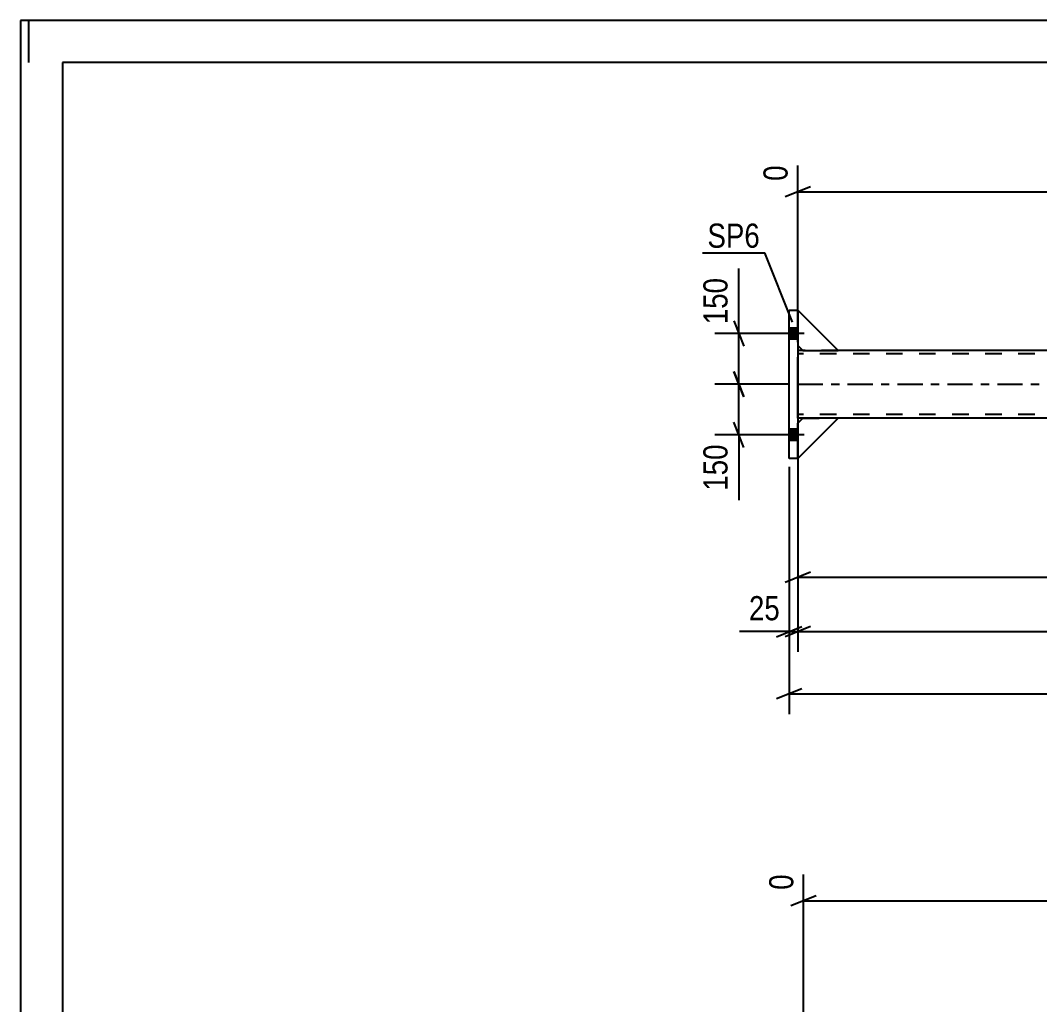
# Model space of a CAD drawing. Header units: millimetres. Extents: x -93 to 748, y -457 to 137.
# Drawn here: x -92.8 to 28, y 20.3 to 137 of the extents above; entities that cross this region are included whole.
import ezdxf

# ---------------------------------------------------------------- set-up
doc = ezdxf.new("R2010")
doc.units = ezdxf.units.MM
doc.linetypes.add('DXK_LINE_DOT2', pattern=[3.9198, 1.9599, -1.9599])
doc.linetypes.add('DXK_LINE_DOT3', pattern=[5.9187, 2.979, -0.9799, 0.9799, -0.9799])
doc.styles.add('Arial Narrow', font='ARIALN.TTF', dxfattribs={"height": 0.2})

# ---------------------------------------------------------------- blocks, each defined once
blk = doc.blocks.new('Unknown-761532223-1162')
at = {"color": 5, "linetype": 'Continuous'}
for p, q in [((748.16, 136.96), (-92.84, 136.96)), ((-92.84, 136.96), (-92.84, -457.04)), ((-91.84, 131.96), (-91.84, 136.96)), ((743.16, 131.96), (-87.84, 131.96)), ((-87.84, 131.96), (-87.84, -452.04))]:
    blk.add_line(p, q, dxfattribs=at)
blk = doc.blocks.new('Part-761532223-5161 - 5087')
at = {"color": 7, "linetype": 'DXK_LINE_DOT2'}
for p, q in [((4.12, 97.84), (-0.68, 102.64)), ((-0.68, 102.64), (-0.68, 98.44)), ((-0.68, 98.44), (-0.08, 97.84)), ((-0.08, 97.84), (4.12, 97.84))]:
    blk.add_line(p, q, dxfattribs=at)
blk = doc.blocks.new('Bolt-761532223-5122 - 5087')
at = {"linetype": 'Continuous'}
for points in [[(-1.68, 100.5), (-1.68, 99.18), (-0.68, 99.18), (-0.68, 100.5)], [(-1.68, 100.5), (-1.68, 99.18), (-0.68, 99.18), (-0.68, 100.5)], [(-1.68, 88.5), (-1.68, 87.18), (-0.68, 87.18), (-0.68, 88.5)], [(-1.68, 88.5), (-1.68, 87.18), (-0.68, 87.18), (-0.68, 88.5)]]:
    blk.add_hatch(color=1, dxfattribs=at).paths.add_polyline_path(points)
at = {"color": 1, "linetype": 'Continuous'}
for p, q in [((-0.68, 100.5), (-1.68, 100.5)), ((-0.68, 100.5), (-1.68, 100.5)), ((0.08, 99.84), (-4.68, 99.84)), ((0.08, 99.84), (-4.68, 99.84)), ((-0.68, 99.18), (-1.68, 99.18)), ((-0.68, 99.18), (-1.68, 99.18)), ((-0.68, 88.5), (-1.68, 88.5)), ((-0.68, 88.5), (-1.68, 88.5)), ((0.08, 87.84), (-4.68, 87.84)), ((0.08, 87.84), (-4.68, 87.84)), ((-0.68, 87.18), (-1.68, 87.18)), ((-0.68, 87.18), (-1.68, 87.18))]:
    blk.add_line(p, q, dxfattribs=at)
blk = doc.blocks.new('Part-761532223-5155 - 5087')
at = {"color": 7, "linetype": 'DXK_LINE_DOT2'}
for p, q in [((4.12, 97.84), (-0.68, 102.64)), ((-0.68, 102.64), (-0.68, 98.44)), ((-0.68, 98.44), (-0.08, 97.84)), ((-0.08, 97.84), (4.12, 97.84))]:
    blk.add_line(p, q, dxfattribs=at)
blk = doc.blocks.new('Part-761532223-5158 - 5087')
at = {"color": 2, "linetype": 'Continuous'}
for p, q in [((4.12, 97.84), (-0.68, 102.64)), ((-0.68, 102.64), (-0.68, 98.44)), ((-0.68, 98.44), (-0.08, 97.84)), ((-0.08, 97.84), (4.12, 97.84))]:
    blk.add_line(p, q, dxfattribs=at)
blk = doc.blocks.new('Part-761532223-5164 - 5087')
at = {"color": 7, "linetype": 'DXK_LINE_DOT2'}
for p, q in [((-0.68, 89.24), (-0.08, 89.84)), ((4.12, 89.84), (-0.68, 85.04)), ((-0.08, 89.84), (4.12, 89.84)), ((-0.68, 85.04), (-0.68, 89.24))]:
    blk.add_line(p, q, dxfattribs=at)
blk = doc.blocks.new('Part-761532223-5167 - 5087')
at = {"color": 2, "linetype": 'Continuous'}
for p, q in [((-0.68, 89.24), (-0.08, 89.84)), ((4.12, 89.84), (-0.68, 85.04)), ((4.12, 89.84), (-0.08, 89.84)), ((-0.68, 85.04), (-0.68, 89.24))]:
    blk.add_line(p, q, dxfattribs=at)
blk = doc.blocks.new('Part-761532223-5170 - 5087')
at = {"color": 7, "linetype": 'DXK_LINE_DOT2'}
for p, q in [((-0.68, 89.24), (-0.08, 89.84)), ((4.12, 89.84), (-0.68, 85.04)), ((-0.08, 89.84), (4.12, 89.84)), ((-0.68, 85.04), (-0.68, 89.24))]:
    blk.add_line(p, q, dxfattribs=at)
blk = doc.blocks.new('Part-761532223-5176 - 5087')
at = {"color": 2, "linetype": 'Continuous'}
for p, q in [((-0.08, 97.84), (-0.68, 97.84)), ((-0.68, 90.64), (-0.68, 97.04)), ((216.32, 97.84), (4.12, 97.84)), ((-0.08, 89.84), (-0.68, 89.84)), ((216.32, 89.84), (4.12, 89.84))]:
    blk.add_line(p, q, dxfattribs=at)
at = {"color": 7, "linetype": 'DXK_LINE_DOT2'}
for p, q in [((-0.68, 97.84), (-0.68, 97.04)), ((-0.68, 97.84), (-0.68, 97.6)), ((717.32, 97.44), (-0.68, 97.44)), ((4.12, 97.84), (-0.08, 97.84)), ((-0.68, 89.84), (-0.68, 90.64)), ((717.32, 90.24), (-0.68, 90.24)), ((4.12, 89.84), (-0.08, 89.84))]:
    blk.add_line(p, q, dxfattribs=at)
at = {"color": 7, "linetype": 'DXK_LINE_DOT3'}
blk.add_line((-0.68, 93.84), (717.32, 93.84), dxfattribs=at)
blk = doc.blocks.new('Part-761532223-5230 - 5087')
at = {"color": 2, "linetype": 'Continuous'}
for p, q in [((-1.68, 85.04), (-1.68, 102.64)), ((-1.68, 102.64), (-0.68, 102.64)), ((-0.68, 102.64), (-0.68, 85.04)), ((-0.68, 85.04), (-1.68, 85.04))]:
    blk.add_line(p, q, dxfattribs=at)
blk = doc.blocks.new('StraightDimension-761532223-21696 - 1399')
at = {"color": 7, "linetype": 'Continuous'}
for p, q in [((88.42, -5), (88.42, 41.24)), ((0, 7), (0, 35.76)), ((1.5, 33.23), (-1.5, 32.03)), ((0, 32.63), (88.42, 32.63)), ((86.92, 32.03), (89.92, 33.23))]:
    blk.add_line(p, q, dxfattribs=at)
at = {"color": 0}
blk.add_wipeout([(48.46, 33.38), (48.46, 37.58), (39.95, 37.58), (39.95, 33.38)], dxfattribs=at)
at = {"color": 3, "style": 'Arial Narrow'}
blk.add_text('2210', height=2.863, dxfattribs=at).set_placement((40.55, 33.98))
at = {"color": 0, "linetype": 'Continuous'}
for points in [[(87.82, 41.84), (83.62, 41.84), (83.62, 33.33), (87.82, 33.33)], [(-0.6, 36.36), (-4.8, 36.36), (-4.8, 33.33), (-0.6, 33.33)]]:
    blk.add_wipeout(points, dxfattribs=at)
at = {"color": 3, "linetype": 'Continuous', "style": 'Arial Narrow'}
for s, height, p in [('2210', 2.863, (87.22, 33.93)), ('0', 2.86, (-1.2, 33.93))]:
    blk.add_text(s, height=height, rotation=90.0002, dxfattribs=at).set_placement(p)
blk = doc.blocks.new('StraightDimension-761532223-13245 - 5087')
at = {"color": 7, "linetype": 'Continuous'}
for p, q in [((-1.68, 84.04), (-1.68, 62.12)), ((-0.68, 84.04), (-0.68, 62.12)), ((-1.68, 64.52), (-7.58, 64.52)), ((-1.68, 64.52), (-7.58, 64.52)), ((-3.18, 63.92), (-0.18, 65.12)), ((0.82, 65.12), (-2.18, 63.92)), ((-1.68, 64.52), (-0.68, 64.52))]:
    blk.add_line(p, q, dxfattribs=at)
at = {"color": 0}
blk.add_wipeout([(-2.2, 65.27), (-2.2, 69.47), (-7.06, 69.47), (-7.06, 65.27)], dxfattribs=at)
at = {"color": 3, "style": 'Arial Narrow'}
blk.add_text('25', height=2.863, dxfattribs=at).set_placement((-6.46, 65.87))
blk = doc.blocks.new('StraightDimension-761532223-5435 - 5087')
at = {"color": 7, "linetype": 'Continuous'}
for p, q in [((-0.68, 98.84), (-0.68, 119.77)), ((0.82, 117.25), (-2.18, 116.05)), ((-0.68, 116.65), (216.32, 116.65))]:
    blk.add_line(p, q, dxfattribs=at)
at = {"color": 0, "linetype": 'Continuous'}
blk.add_wipeout([(-1.28, 120.37), (-5.48, 120.37), (-5.48, 117.35), (-1.28, 117.35)], dxfattribs=at)
at = {"color": 3, "linetype": 'Continuous', "style": 'Arial Narrow'}
blk.add_text('0', height=2.86, rotation=90.0002, dxfattribs=at).set_placement((-1.88, 117.95))
blk = doc.blocks.new('StraightDimension-761532223-13244 - 5087')
at = {"color": 7, "linetype": 'Continuous'}
for p, q in [((-0.68, 84.04), (-0.68, 62.12)), ((0.82, 65.12), (-2.18, 63.92)), ((-0.68, 64.52), (717.32, 64.52))]:
    blk.add_line(p, q, dxfattribs=at)
blk = doc.blocks.new('StraightDimension-761532223-13353 - 5087')
at = {"color": 7, "linetype": 'Continuous'}
for p, q in [((-7.65, 99.84), (-7.65, 107.57)), ((-7.65, 99.84), (-7.65, 107.57)), ((-8.25, 101.34), (-7.05, 98.34)), ((-2.68, 99.84), (-10.5, 99.84)), ((-7.65, 93.84), (-7.65, 99.84)), ((-7.05, 92.34), (-8.25, 95.34)), ((-1.68, 93.84), (-10.5, 93.84))]:
    blk.add_line(p, q, dxfattribs=at)
at = {"color": 0}
blk.add_wipeout([(-8.4, 107.05), (-12.6, 107.05), (-12.6, 100.36), (-8.4, 100.36)], dxfattribs=at)
at = {"color": 3, "style": 'Arial Narrow'}
blk.add_text('150', height=2.863, rotation=90.0002, dxfattribs=at).set_placement((-9, 100.96))
blk = doc.blocks.new('StraightDimension-761532223-13354 - 5087')
at = {"color": 7, "linetype": 'Continuous'}
for p, q in [((-8.25, 95.34), (-7.05, 92.34)), ((-1.68, 93.84), (-10.5, 93.84)), ((-7.65, 87.84), (-7.65, 93.84)), ((-7.05, 86.34), (-8.25, 89.34)), ((-2.68, 87.84), (-10.5, 87.84)), ((-7.65, 87.84), (-7.65, 80.1)), ((-7.65, 87.84), (-7.65, 80.1))]:
    blk.add_line(p, q, dxfattribs=at)
at = {"color": 0}
blk.add_wipeout([(-8.4, 87.31), (-12.6, 87.31), (-12.6, 80.63), (-8.4, 80.63)], dxfattribs=at)
at = {"color": 3, "style": 'Arial Narrow'}
blk.add_text('150', height=2.863, rotation=90.0002, dxfattribs=at).set_placement((-9, 81.23))
blk = doc.blocks.new('StraightDimension-761532223-13375 - 5087')
at = {"color": 7, "linetype": 'Continuous'}
for p, q in [((-0.68, 88.84), (-0.68, 68.56)), ((0.82, 71.56), (-2.18, 70.36)), ((-0.68, 70.96), (216.32, 70.96))]:
    blk.add_line(p, q, dxfattribs=at)
blk = doc.blocks.new('StraightDimension-761532223-20001 - 5087')
at = {"color": 7, "linetype": 'Continuous'}
for p, q in [((-1.68, 84.04), (-1.68, 54.75)), ((-0.18, 57.75), (-3.18, 56.55)), ((-1.68, 57.15), (718.32, 57.15))]:
    blk.add_line(p, q, dxfattribs=at)
blk = doc.blocks.new('Mark-761532223-5226 - 5087')
at = {"color": 0}
blk.add_wipeout([(-5.17, 110.02), (-5.17, 113.02), (-11.38, 113.02), (-11.38, 110.02)], dxfattribs=at)
blk.add_wipeout([(-5.17, 110.02), (-5.17, 113.02), (-11.38, 113.02), (-11.38, 110.02)], dxfattribs=at)
at = {"color": 30, "linetype": 'Continuous'}
for p in [(-11.98, 109.42), (-1.28, 101.19)]:
    blk.add_line(p, (-4.57, 109.42), dxfattribs=at)
at = {"color": 3, "style": 'Arial Narrow'}
blk.add_text('SP6', height=2.863, dxfattribs=at).set_placement((-11.38, 110.02))

msp = doc.modelspace()

# ---------------------------------------------------------------- block references
for name in ['Unknown-761532223-1162', 'Part-761532223-5230 - 5087', 'Part-761532223-5161 - 5087', 'Part-761532223-5155 - 5087', 'Part-761532223-5158 - 5087', 'Bolt-761532223-5122 - 5087', 'Part-761532223-5176 - 5087', 'Part-761532223-5164 - 5087', 'Part-761532223-5167 - 5087', 'Part-761532223-5170 - 5087']:
    msp.add_blockref(name, (0, 0))

# ---------------------------------------------------------------- next in the draw order: block references
for name in ['StraightDimension-761532223-5435 - 5087', 'StraightDimension-761532223-13245 - 5087', 'StraightDimension-761532223-21696 - 1399']:
    msp.add_blockref(name, (0, 0))

# ---------------------------------------------------------------- next in the draw order: block references
for name in ['StraightDimension-761532223-13353 - 5087', 'StraightDimension-761532223-13244 - 5087']:
    msp.add_blockref(name, (0, 0))

# ---------------------------------------------------------------- next in the draw order: block references
for name in ['Mark-761532223-5226 - 5087', 'StraightDimension-761532223-13354 - 5087']:
    msp.add_blockref(name, (0, 0))

# ---------------------------------------------------------------- next in the draw order: block references
msp.add_blockref('StraightDimension-761532223-13375 - 5087', (0, 0))

# ---------------------------------------------------------------- next in the draw order: block references
msp.add_blockref('StraightDimension-761532223-20001 - 5087', (0, 0))

doc.saveas('drawing.dxf')
